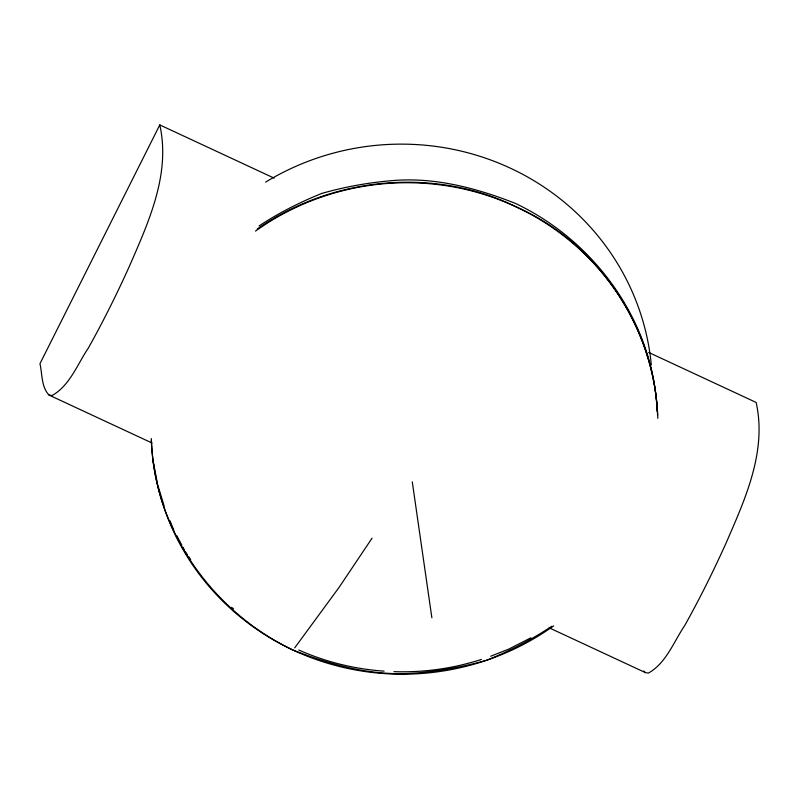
<?xml version="1.0" encoding="UTF-8"?>
<svg xmlns="http://www.w3.org/2000/svg" width="799" height="799" viewBox="0 0 799 799"><rect width="100%" height="100%" fill="white"/><g stroke="black" fill="none" stroke-linecap="round" stroke-linejoin="round"><path stroke-width="1.2" d="M274.087 178.107L159.8 124.914L39.95 363.695C42.407 374.052 41.178 386.946 49.059 395.076L152.04 442.996M372.044 538.196L339.176 587.245L294.691 647.889M257.208 229.043C331.435 177.048 434.067 166.522 515.874 206.751C597.243 242.387 654.321 326.601 657.587 415.38M259.046 225.977C278.741 212.894 299.915 202.237 321.827 193.408C345.737 186.567 370.277 182.262 395.066 180.394C436.324 177.428 477.303 188.364 515.395 203.405C595.155 241.148 653.672 322.177 657.128 411.245M551.729 626.286C531.355 639.839 509.552 651.065 486.861 660.194C462.951 666.975 438.411 671.32 413.622 673.177C372.374 676.204 331.415 665.138 293.303 650.196C212.734 612.104 154.137 529.887 151.351 439.949M530.886 637.812L509.003 648.998L490.696 656.239M481.378 659.425C453.223 668.523 423.51 672.678 393.937 671.649M384.109 671.14C354.726 669.133 325.722 661.991 298.806 650.026M49.059 395.076L52.065 395.545C69.813 385.627 77.403 364.244 88.339 348.064C103.301 321.378 116.894 293.932 129.498 266.057C148.614 221.962 170.766 174.152 159.8 124.914M549.223 627.844L645.402 672.608L648.408 673.078C666.156 663.17 673.737 641.787 684.683 625.597C699.644 598.91 713.237 571.475 725.842 543.6C744.958 499.495 767.11 451.685 756.144 402.446L648.638 352.419M231.66 607.34L233.558 608.898M643.754 670.95L645.402 672.608M185.258 551.64L187.286 554.616M188.634 556.603L190.661 559.59M176.659 535.47L181.822 545.168M182.961 547.325L184.11 549.482M170.037 520.858L173.782 530.077M158.012 485.842L164.075 505.837M153.178 461.273L157.663 484.663M412.284 481.877L431.869 617.787M265.648 182.112A253.533 245.573 -8.2 0 1 651.315 364.923M255.48 231.111A253.533 245.573 -8.2 0 1 515.874 206.751A253.533 245.573 -8.2 0 1 657.827 418.366M553.697 625.847A253.533 245.573 -8.2 0 1 293.303 650.196A253.533 245.573 -8.2 0 1 151.341 438.591"/></g></svg>
